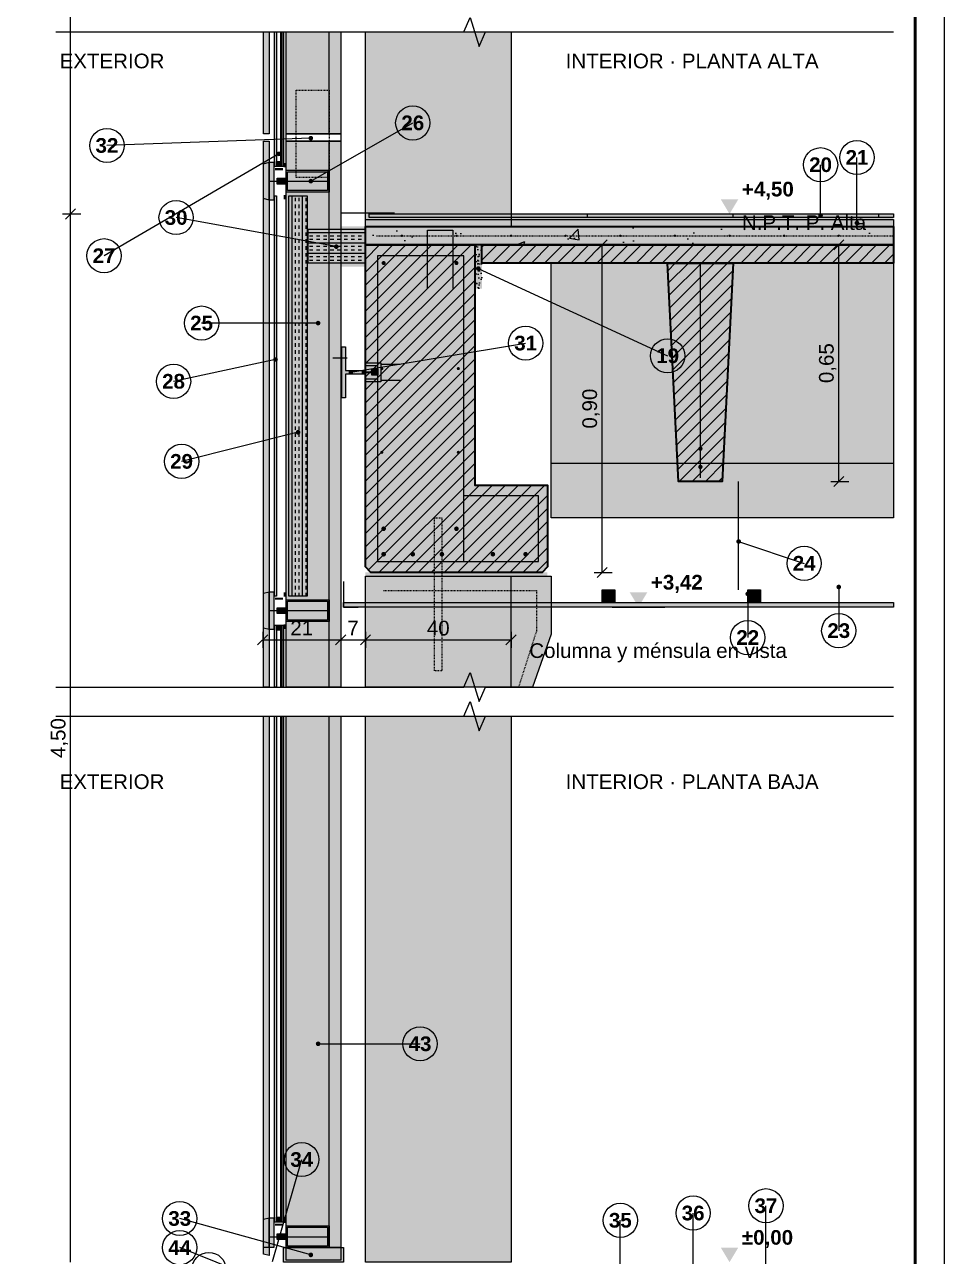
# Model space of a CAD drawing. Header units: millimetres. Extents: x 0 to 297, y 0 to 420.
# Drawn here: x 170.7 to 297, y 140.8 to 310 of the extents above; entities that cross this region are included whole.
import ezdxf
from ezdxf.enums import TextEntityAlignment as Align

# ---------------------------------------------------------------- set-up
doc = ezdxf.new("R2010")
doc.units = ezdxf.units.MM
doc.linetypes.add('DASHED', pattern=[1.524, 1.27, -0.254])
for name, color, linetype in [('0-MARCO-A3', 7, 'Continuous'), ('1-CORTE-ARMADURAS', 14, 'Continuous'), ('1-CORTE-CONTORNOS', 7, 'Continuous'), ('1-CORTE-OCULTO', 8, 'Continuous'), ('1-CORTE-RAYADOS', 8, 'Continuous'), ('1-CORTE-RELLENOS', 9, 'Continuous'), ('1-CORTE-VISTA', 8, 'Continuous'), ('3-COTAS-NIVELES', 7, 'Continuous'), ('3-TEXTOS', 7, 'Continuous')]:
    doc.layers.add(name, color=color, linetype=linetype)
doc.styles.add('ARIAL', font='arial.ttf')
doc.styles.add('ARIAL-NEGRITA', font='arialbd.ttf')
pattern_1 = [(45, (166, 0), (-0.8980256, 0.8980256), [])]

msp = doc.modelspace()

# ---------------------------------------------------------------- hatches: boundary and pattern name
at = {"layer": '1-CORTE-ARMADURAS', "true_color": 0x7a1f1f}
h = msp.add_hatch(color=256, dxfattribs=at)
h.dxf.hatch_style = 1
edge = h.paths.add_edge_path()
edge.add_arc((222.5, 281), 0.17, 0, 360)
h = msp.add_hatch(color=256, dxfattribs=at)
h.dxf.hatch_style = 1
edge = h.paths.add_edge_path()
edge.add_arc((230, 281), 0.17, 0, 360)
h = msp.add_hatch(color=256, dxfattribs=at)
h.dxf.hatch_style = 1
edge = h.paths.add_edge_path()
edge.add_arc((237.5, 281), 0.17, 0, 360)
h = msp.add_hatch(color=256, dxfattribs=at)
h.dxf.hatch_style = 1
edge = h.paths.add_edge_path()
edge.add_arc((245, 281), 0.17, 0, 360)
h = msp.add_hatch(color=256, dxfattribs=at)
h.dxf.hatch_style = 1
edge = h.paths.add_edge_path()
edge.add_arc((252.5, 281), 0.17, 0, 360)
h = msp.add_hatch(color=256, dxfattribs=at)
h.dxf.hatch_style = 1
edge = h.paths.add_edge_path()
edge.add_arc((260, 281), 0.17, 0, 360)
h = msp.add_hatch(color=256, dxfattribs=at)
h.dxf.hatch_style = 1
edge = h.paths.add_edge_path()
edge.add_arc((267.5, 281), 0.17, 0, 360)
h = msp.add_hatch(color=256, dxfattribs=at)
h.dxf.hatch_style = 1
edge = h.paths.add_edge_path()
edge.add_arc((275, 281), 0.17, 0, 360)
h = msp.add_hatch(color=256, dxfattribs=at)
h.dxf.hatch_style = 1
edge = h.paths.add_edge_path()
edge.add_arc((282.5, 281), 0.17, 0, 360)
h = msp.add_hatch(color=256, dxfattribs=at)
h.dxf.hatch_style = 1
edge = h.paths.add_edge_path()
edge.add_arc((220, 277.25), 0.28, 0, 360)
h = msp.add_hatch(color=256, dxfattribs=at)
h.dxf.hatch_style = 1
edge = h.paths.add_edge_path()
edge.add_arc((230, 277.25), 0.28, 0, 360)
h = msp.add_hatch(color=256, dxfattribs=at)
h.dxf.hatch_style = 1
edge = h.paths.add_edge_path()
edge.add_arc((219.75, 262.75), 0.22, 0, 360)
h = msp.add_hatch(color=256, dxfattribs=at)
h.dxf.hatch_style = 1
edge = h.paths.add_edge_path()
edge.add_arc((230.25, 262.75), 0.22, 0, 360)
h = msp.add_hatch(color=256, dxfattribs=at)
h.dxf.hatch_style = 1
edge = h.paths.add_edge_path()
edge.add_arc((219.75, 251.25), 0.22, 0, 360)
h = msp.add_hatch(color=256, dxfattribs=at)
h.dxf.hatch_style = 1
edge = h.paths.add_edge_path()
edge.add_arc((230.25, 251.25), 0.22, 0, 360)
at = {"layer": '1-CORTE-ARMADURAS', "true_color": 0x000000}
h = msp.add_hatch(color=256, dxfattribs=at)
h.dxf.hatch_style = 1
edge = h.paths.add_edge_path()
edge.add_arc((263.5, 251.75), 0.3, 0, 360)
h = msp.add_hatch(color=256, dxfattribs=at)
h.dxf.hatch_style = 1
edge = h.paths.add_edge_path()
edge.add_arc((263.5, 249.25), 0.3, 0, 360)
h = msp.add_hatch(color=256, dxfattribs=at)
h.dxf.hatch_style = 1
edge = h.paths.add_edge_path()
edge.add_arc((220, 240.75), 0.32, 0, 360)
h = msp.add_hatch(color=256, dxfattribs=at)
h.dxf.hatch_style = 1
edge = h.paths.add_edge_path()
edge.add_arc((230, 240.75), 0.32, 0, 360)
h = msp.add_hatch(color=256, dxfattribs=at)
h.dxf.hatch_style = 1
edge = h.paths.add_edge_path()
edge.add_arc((220, 237.25), 0.32, 0, 360)
h = msp.add_hatch(color=256, dxfattribs=at)
h.dxf.hatch_style = 1
edge = h.paths.add_edge_path()
edge.add_arc((224, 237.25), 0.32, 0, 360)
h = msp.add_hatch(color=256, dxfattribs=at)
h.dxf.hatch_style = 1
edge = h.paths.add_edge_path()
edge.add_arc((228, 237.25), 0.32, 0, 360)
h = msp.add_hatch(color=256, dxfattribs=at)
h.dxf.hatch_style = 1
edge = h.paths.add_edge_path()
edge.add_arc((235, 237.25), 0.32, 0, 360)
h = msp.add_hatch(color=256, dxfattribs=at)
h.dxf.hatch_style = 1
edge = h.paths.add_edge_path()
edge.add_arc((239.5, 237.25), 0.32, 0, 360)
at = {"layer": '1-CORTE-RAYADOS'}
h = msp.add_hatch(dxfattribs=at)
h.set_pattern_fill('INSUL', color=8, scale=0.15, angle=90)
h.set_pattern_definition([(90, (166, 0), (-1.42875, 0), []), (90, (165.5238, 0), (-1.42875, 0), [0.47625, -0.47625]), (90, (165.0475, 0), (-1.42875, 0), [0.47625, -0.47625])])
h.paths.add_polyline_path([(207, 286.5), (209.5, 286.5), (209.5, 231.5), (207, 231.5)])
h = msp.add_hatch(dxfattribs=at)
h.set_pattern_fill('AR-SAND', color=8, scale=0.03)
h.set_pattern_definition([(37.5, (166, 0), (-0.048001, 1.4682397), [0, -1.15824, 0, -1.2954, 0, -1.23825]), (7.5, (166, 0), (1.34857, 2.150475), [0, -0.62484, 0, -1.04394, 0, -0.40005]), (-32.5, (165.0627, 0), (2.372977, 0.0043116), [0, -0.381, 0, -1.3716, 0, -1.7907]), (-42.5, (165.0627, 0), (2.29067, 0.668788), [0, -0.1905, 0, -0.89916, 0, -1.0287])])
h.paths.add_polyline_path([(217.5, 283.25), (290, 283.25), (290, 282.25), (217.5, 282.25)])
h = msp.add_hatch(dxfattribs=at)
h.set_pattern_fill('INSUL', color=8, scale=0.15)
h.set_pattern_definition([(0, (166, 0), (0, 1.42875), []), (0, (166, 0.4763), (0, 1.42875), [0.47625, -0.47625]), (0, (166, 0.9525), (0, 1.42875), [0.47625, -0.47625])])
h.paths.add_polyline_path([(209.65, 281.9), (217.5, 281.9), (217.5, 277.25), (209.65, 277.25)])
h = msp.add_hatch(dxfattribs=at)
h.set_pattern_fill('AR-CONC', color=8, scale=0.06)
h.set_pattern_definition([(50, (166, 0), (10.93108, -0.95635), [1.143, -12.573]), (355, (166, 0), (-2.1146, 11.4634), [0.9144, -10.05844]), (100.4514, (166.911, -0.08), (8.81647, 10.50707), [0.9714, -10.6854]), (46.184, (166, 3.048), (16.26474, -2.52254), [1.7145, -18.8595]), (96.6356, (167.355, 2.838), (14.24425, 14.8456), [1.4571, -16.0281]), (351.184, (166, 3.048), (14.24425, 14.8456), [1.3716, -15.0876]), (21, (167.524, 2.286), (9.09686, -6.1359), [1.143, -12.573]), (326, (167.524, 2.286), (3.70812, 11.05128), [0.9144, -10.0584]), (71.4514, (168.282, 1.775), (12.805, 4.91537), [0.9714, -10.6854]), (37.5, (166, 0), (0.185316, 5.0733), [0, -9.93648, 0, -10.2108, 0, -10.0965]), (7.5, (166, 0), (4.00918, 6.01083), [0, -5.82168, 0, -9.70788, 0, -3.8481]), (-32.5, (162.6015, 0), (8.135436, -0.343725), [0, -3.81, 0, -11.8872, 0, -15.7734]), (-42.5, (161.0775, 0), (8.88775, 1.52559), [0, -4.953, 0, -7.89432, 0, -11.2014])])
h.paths.add_polyline_path([(217.5, 282.25), (290, 282.25), (290, 279.75), (217.5, 279.75)])
h = msp.add_hatch(dxfattribs=at)
h.set_pattern_fill('ANSI31', color=8, scale=0.4)
h.set_pattern_definition(pattern_1)
h.paths.add_polyline_path([(217.5, 235.5), (217.5, 279.75), (232.5, 279.75), (232.5, 246.75), (242.5, 246.75), (242.5, 235.5), (241.75, 234.75), (218.25, 234.75)])
h = msp.add_hatch(dxfattribs=at)
h.set_pattern_fill('AR-SAND', color=8, scale=0.02)
h.set_pattern_definition([(37.5, (166, 0), (-0.0320006, 0.9788265), [0, -0.77216, 0, -0.8636, 0, -0.8255]), (7.5, (166, 0), (0.8990466, 1.43365), [0, -0.41656, 0, -0.69596, 0, -0.2667]), (-32.5, (165.3752, 0), (1.5819847, 0.0028744), [0, -0.254, 0, -0.9144, 0, -1.1938]), (-42.5, (165.3752, 0), (1.527113, 0.4458586), [0, -0.127, 0, -0.59944, 0, -0.6858])])
h.paths.add_polyline_path([(232.5, 279.75), (233.5, 279.75), (233.5, 273.75), (232.5, 273.75)])
h = msp.add_hatch(dxfattribs=at)
h.set_pattern_fill('ANSI31', color=8, scale=0.4)
h.set_pattern_definition(pattern_1)
h.paths.add_polyline_path([(233.5, 279.75), (290, 279.75), (290, 277.25), (233.5, 277.25)])
h = msp.add_hatch(dxfattribs=at)
h.set_pattern_fill('ANSI31', color=8, scale=0.4)
h.set_pattern_definition(pattern_1)
h.paths.add_polyline_path([(268, 277.25), (266.5, 247.25), (260.5, 247.25), (259, 277.25)])
at = {"layer": '1-CORTE-RELLENOS', "true_color": 0xe9ecee}
h = msp.add_hatch(color=256, dxfattribs=at)
h.dxf.hatch_style = 1
h.paths.add_polyline_path([(203.5, 309), (204.3, 309), (204.3, 295), (203.5, 295)])
at = {"layer": '1-CORTE-RELLENOS', "true_color": 0xbfe3f0}
h = msp.add_hatch(color=256, dxfattribs=at)
h.dxf.hatch_style = 1
h.paths.add_polyline_path([(205, 309), (205.3, 309), (205.3, 290.5), (205, 290.5)])
h = msp.add_hatch(color=256, dxfattribs=at)
h.dxf.hatch_style = 1
h.paths.add_polyline_path([(205.9, 309), (206.25, 309), (206.25, 290.5), (205.9, 290.5)])
at = {"layer": '1-CORTE-RELLENOS', "true_color": 0xe3e7ea}
h = msp.add_hatch(color=256, dxfattribs=at)
h.dxf.hatch_style = 1
h.paths.add_polyline_path([(206.6, 309), (214.1, 309), (214.1, 295), (206.6, 295)])
at = {"layer": '1-CORTE-RELLENOS', "true_color": 0xeceeef}
h = msp.add_hatch(color=256, dxfattribs=at)
h.dxf.hatch_style = 1
h.paths.add_polyline_path([(217.5, 309), (237.5, 309), (237.5, 282.25), (217.5, 282.25)])
at = {"layer": '1-CORTE-RELLENOS', "true_color": 0xe9ecee}
h = msp.add_hatch(color=256, dxfattribs=at)
h.dxf.hatch_style = 1
h.paths.add_polyline_path([(203.5, 294), (204.3, 294), (204.3, 219), (203.5, 219)])
at = {"layer": '1-CORTE-RELLENOS', "true_color": 0xe3e7ea}
h = msp.add_hatch(color=256, dxfattribs=at)
h.dxf.hatch_style = 1
h.paths.add_polyline_path([(206.6, 294), (214.1, 294), (214.1, 219), (206.6, 219)])
at = {"layer": '1-CORTE-RELLENOS', "true_color": 0xb9c0c6}
h = msp.add_hatch(color=256, dxfattribs=at)
h.dxf.hatch_style = 1
h.paths.add_polyline_path([(203.5, 290.9), (204.3, 291.1), (204.3, 285.9), (203.5, 286.1)])
at = {"layer": '1-CORTE-RELLENOS', "true_color": 0x9aa3ab}
h = msp.add_hatch(color=256, dxfattribs=at)
h.dxf.hatch_style = 1
h.paths.add_polyline_path([(204.3, 291.1), (204.9, 291.1), (204.9, 285.9), (204.3, 285.9)])
h = msp.add_hatch(color=256, dxfattribs=at)
h.dxf.hatch_style = 1
h.paths.add_polyline_path([(205.3, 291.2), (205.9, 291.2), (205.9, 290.5), (205.3, 290.5)])
at = {"layer": '1-CORTE-RELLENOS', "true_color": 0x111111}
h = msp.add_hatch(color=256, dxfattribs=at)
h.dxf.hatch_style = 1
h.paths.add_polyline_path([(204.9, 291), (205, 291), (205, 290.4), (204.9, 290.4)])
at = {"layer": '1-CORTE-RELLENOS', "true_color": 0x333333}
h = msp.add_hatch(color=256, dxfattribs=at)
h.dxf.hatch_style = 1
h.paths.add_polyline_path([(205.1, 290.3), (206.2, 290.3), (206.2, 290), (205.1, 290)])
at = {"layer": '1-CORTE-RELLENOS', "true_color": 0x111111}
h = msp.add_hatch(color=256, dxfattribs=at)
h.dxf.hatch_style = 1
h.paths.add_polyline_path([(205.3, 290.7), (205.9, 290.7), (205.9, 290.5), (205.3, 290.5)])
h = msp.add_hatch(color=256, dxfattribs=at)
h.dxf.hatch_style = 1
h.paths.add_polyline_path([(206.25, 291), (206.5, 291), (206.5, 290.4), (206.25, 290.4)])
at = {"layer": '1-CORTE-RELLENOS', "true_color": 0x9aa3ab}
h = msp.add_hatch(color=256, dxfattribs=at)
h.dxf.hatch_style = 1
h.paths.add_polyline_path([(206.6, 290), (212.5, 290), (212.5, 287), (206.6, 287)])
h = msp.add_hatch(color=256, dxfattribs=at)
h.dxf.hatch_style = 1
h.paths.add_polyline_path([(205.4, 288.9), (206.6, 288.9), (206.6, 288.1), (205.4, 288.1)])
at = {"layer": '1-CORTE-RELLENOS', "true_color": 0x111111}
h = msp.add_hatch(color=256, dxfattribs=at)
h.dxf.hatch_style = 1
h.paths.add_polyline_path([(204.9, 286.6), (205, 286.6), (205, 286), (204.9, 286)])
at = {"layer": '1-CORTE-RELLENOS', "true_color": 0x6f8796}
h = msp.add_hatch(color=256, dxfattribs=at)
h.dxf.hatch_style = 1
h.paths.add_polyline_path([(205, 286.5), (205.3, 286.5), (205.3, 231.5), (205, 231.5)])
at = {"layer": '1-CORTE-RELLENOS', "true_color": 0x111111}
h = msp.add_hatch(color=256, dxfattribs=at)
h.dxf.hatch_style = 1
h.paths.add_polyline_path([(206.25, 286.6), (206.5, 286.6), (206.5, 286), (206.25, 286)])
at = {"layer": '1-CORTE-RELLENOS', "true_color": 0xfbe2a8}
h = msp.add_hatch(color=256, dxfattribs=at)
h.dxf.hatch_style = 1
h.paths.add_polyline_path([(207, 286.5), (209.5, 286.5), (209.5, 231.5), (207, 231.5)])
at = {"layer": '1-CORTE-RELLENOS', "true_color": 0x3b3b3b}
h = msp.add_hatch(color=256, dxfattribs=at)
h.dxf.hatch_style = 1
h.paths.add_polyline_path([(209.5, 286.5), (209.65, 286.5), (209.65, 231.5), (209.5, 231.5)])
at = {"layer": '1-CORTE-RELLENOS', "true_color": 0xe9e9e9}
h = msp.add_hatch(color=256, dxfattribs=at)
h.dxf.hatch_style = 1
h.paths.add_polyline_path([(217.5, 283.25), (290, 283.25), (290, 282.25), (217.5, 282.25)])
at = {"layer": '1-CORTE-RELLENOS', "true_color": 0xcdbb9c}
h = msp.add_hatch(color=256, dxfattribs=at)
h.dxf.hatch_style = 1
h.paths.add_polyline_path([(218, 284), (290, 284), (290, 283.5), (218, 283.5)])
at = {"layer": '1-CORTE-RELLENOS', "true_color": 0x8d8d8d}
h = msp.add_hatch(color=256, dxfattribs=at)
h.dxf.hatch_style = 1
h.paths.add_polyline_path([(218, 283.5), (290, 283.5), (290, 283.25), (218, 283.25)])
at = {"layer": '1-CORTE-RELLENOS', "true_color": 0xc0392b}
h = msp.add_hatch(color=256, dxfattribs=at)
h.dxf.hatch_style = 1
h.paths.add_polyline_path([(209.65, 282.3), (217.5, 282.3), (217.5, 281.9), (209.65, 281.9)])
at = {"layer": '1-CORTE-RELLENOS', "true_color": 0xfbe2a8}
h = msp.add_hatch(color=256, dxfattribs=at)
h.dxf.hatch_style = 1
h.paths.add_polyline_path([(209.65, 281.9), (217.5, 281.9), (217.5, 277.25), (209.65, 277.25)])
at = {"layer": '1-CORTE-RELLENOS', "true_color": 0xdedad2}
h = msp.add_hatch(color=256, dxfattribs=at)
h.dxf.hatch_style = 1
h.paths.add_polyline_path([(217.5, 282.25), (290, 282.25), (290, 279.75), (217.5, 279.75)])
at = {"layer": '1-CORTE-RELLENOS', "true_color": 0xd3d6d9}
h = msp.add_hatch(color=256, dxfattribs=at)
h.dxf.hatch_style = 1
h.paths.add_polyline_path([(217.5, 235.5), (217.5, 279.75), (232.5, 279.75), (232.5, 246.75), (242.5, 246.75), (242.5, 235.5), (241.75, 234.75), (218.25, 234.75)])
at = {"layer": '1-CORTE-RELLENOS', "true_color": 0xbdbdbd}
h = msp.add_hatch(color=256, dxfattribs=at)
h.dxf.hatch_style = 1
h.paths.add_polyline_path([(232.5, 279.75), (233.5, 279.75), (233.5, 273.75), (232.5, 273.75)])
at = {"layer": '1-CORTE-RELLENOS', "true_color": 0xd3d6d9}
h = msp.add_hatch(color=256, dxfattribs=at)
h.dxf.hatch_style = 1
h.paths.add_polyline_path([(233.5, 279.75), (290, 279.75), (290, 277.25), (233.5, 277.25)])
at = {"layer": '1-CORTE-RELLENOS', "true_color": 0x3b3b3b}
h = msp.add_hatch(color=256, dxfattribs=at)
h.dxf.hatch_style = 1
h.paths.add_polyline_path([(209.65, 277.25), (217.5, 277.25), (217.5, 276.75), (209.65, 276.75)])
at = {"layer": '1-CORTE-RELLENOS', "true_color": 0xe9ebed}
h = msp.add_hatch(color=256, dxfattribs=at)
h.dxf.hatch_style = 1
h.paths.add_polyline_path([(243, 277.25), (290, 277.25), (290, 242.25), (243, 242.25)])
at = {"layer": '1-CORTE-RELLENOS', "true_color": 0xd3d6d9}
h = msp.add_hatch(color=256, dxfattribs=at)
h.dxf.hatch_style = 1
h.paths.add_polyline_path([(268, 277.25), (266.5, 247.25), (260.5, 247.25), (259, 277.25)])
at = {"layer": '1-CORTE-RELLENOS', "true_color": 0x3b3b3b}
h = msp.add_hatch(color=256, dxfattribs=at)
h.dxf.hatch_style = 1
h.paths.add_polyline_path([(214.25, 265.75), (214.75, 265.75), (214.75, 262.5), (217.5, 262.5), (217.5, 262), (214.75, 262), (214.75, 258.75), (214.25, 258.75)])
h = msp.add_hatch(color=256, dxfattribs=at)
h.dxf.hatch_style = 1
h.paths.add_polyline_path([(217.5, 261.35), (219.2, 261.35), (219.2, 263.15), (217.5, 263.15), (217.5, 263.55), (219.6, 263.55), (219.6, 260.95), (217.5, 260.95)])
at = {"layer": '1-CORTE-RELLENOS', "true_color": 0x555555}
h = msp.add_hatch(color=256, dxfattribs=at)
h.dxf.hatch_style = 1
h.paths.add_polyline_path([(218.4, 262.65), (219.2, 262.65), (219.2, 261.85), (218.4, 261.85)])
at = {"layer": '1-CORTE-RELLENOS', "true_color": 0x111111}
h = msp.add_hatch(color=256, dxfattribs=at)
h.dxf.hatch_style = 1
h.paths.add_polyline_path([(217.5, 234.75), (242.5, 234.75), (242.5, 234.25), (217.5, 234.25)])
at = {"layer": '1-CORTE-RELLENOS', "true_color": 0xe3e6e8}
h = msp.add_hatch(color=256, dxfattribs=at)
h.dxf.hatch_style = 1
h.paths.add_polyline_path([(243, 234.25), (243, 226.25), (240.43, 219), (217.5, 219), (217.5, 234.25)])
at = {"layer": '1-CORTE-RELLENOS', "true_color": 0xb9c0c6}
h = msp.add_hatch(color=256, dxfattribs=at)
h.dxf.hatch_style = 1
h.paths.add_polyline_path([(203.5, 231.9), (204.3, 232.1), (204.3, 226.9), (203.5, 227.1)])
at = {"layer": '1-CORTE-RELLENOS', "true_color": 0x9aa3ab}
h = msp.add_hatch(color=256, dxfattribs=at)
h.dxf.hatch_style = 1
h.paths.add_polyline_path([(204.3, 232.1), (204.9, 232.1), (204.9, 226.9), (204.3, 226.9)])
at = {"layer": '1-CORTE-RELLENOS', "true_color": 0x111111}
h = msp.add_hatch(color=256, dxfattribs=at)
h.dxf.hatch_style = 1
h.paths.add_polyline_path([(204.9, 232), (205, 232), (205, 231.4), (204.9, 231.4)])
h = msp.add_hatch(color=256, dxfattribs=at)
h.dxf.hatch_style = 1
h.paths.add_polyline_path([(206.25, 232), (206.5, 232), (206.5, 231.4), (206.25, 231.4)])
at = {"layer": '1-CORTE-RELLENOS', "true_color": 0x9aa3ab}
h = msp.add_hatch(color=256, dxfattribs=at)
h.dxf.hatch_style = 1
h.paths.add_polyline_path([(250, 232.35), (251.75, 232.35), (251.75, 230.62), (250, 230.62)])
h = msp.add_hatch(color=256, dxfattribs=at)
h.dxf.hatch_style = 1
h.paths.add_polyline_path([(270, 232.35), (271.75, 232.35), (271.75, 230.62), (270, 230.62)])
at = {"layer": '1-CORTE-RELLENOS', "true_color": 0x333333}
h = msp.add_hatch(color=256, dxfattribs=at)
h.dxf.hatch_style = 1
h.paths.add_polyline_path([(205.1, 231.3), (206.2, 231.3), (206.2, 231), (205.1, 231)])
at = {"layer": '1-CORTE-RELLENOS', "true_color": 0x9aa3ab}
h = msp.add_hatch(color=256, dxfattribs=at)
h.dxf.hatch_style = 1
h.paths.add_polyline_path([(206.6, 231), (212.5, 231), (212.5, 228), (206.6, 228)])
at = {"layer": '1-CORTE-RELLENOS', "true_color": 0xf2f2f2}
h = msp.add_hatch(color=256, dxfattribs=at)
h.dxf.hatch_style = 1
h.paths.add_polyline_path([(214.5, 230.62), (290, 230.62), (290, 230), (214.5, 230)])
at = {"layer": '1-CORTE-RELLENOS', "true_color": 0x9aa3ab}
h = msp.add_hatch(color=256, dxfattribs=at)
h.dxf.hatch_style = 1
h.paths.add_polyline_path([(205.4, 229.9), (206.6, 229.9), (206.6, 229.1), (205.4, 229.1)])
at = {"layer": '1-CORTE-RELLENOS', "true_color": 0x111111}
h = msp.add_hatch(color=256, dxfattribs=at)
h.dxf.hatch_style = 1
h.paths.add_polyline_path([(204.9, 227.6), (205, 227.6), (205, 227), (204.9, 227)])
at = {"layer": '1-CORTE-RELLENOS', "true_color": 0xbfe3f0}
h = msp.add_hatch(color=256, dxfattribs=at)
h.dxf.hatch_style = 1
h.paths.add_polyline_path([(205, 227.5), (205.3, 227.5), (205.3, 219), (205, 219)])
at = {"layer": '1-CORTE-RELLENOS', "true_color": 0x9aa3ab}
h = msp.add_hatch(color=256, dxfattribs=at)
h.dxf.hatch_style = 1
h.paths.add_polyline_path([(205.3, 227.5), (205.9, 227.5), (205.9, 226.8), (205.3, 226.8)])
at = {"layer": '1-CORTE-RELLENOS', "true_color": 0x111111}
h = msp.add_hatch(color=256, dxfattribs=at)
h.dxf.hatch_style = 1
h.paths.add_polyline_path([(205.3, 227.5), (205.9, 227.5), (205.9, 227.3), (205.3, 227.3)])
at = {"layer": '1-CORTE-RELLENOS', "true_color": 0xbfe3f0}
h = msp.add_hatch(color=256, dxfattribs=at)
h.dxf.hatch_style = 1
h.paths.add_polyline_path([(205.9, 227.5), (206.25, 227.5), (206.25, 219), (205.9, 219)])
at = {"layer": '1-CORTE-RELLENOS', "true_color": 0x111111}
h = msp.add_hatch(color=256, dxfattribs=at)
h.dxf.hatch_style = 1
h.paths.add_polyline_path([(206.25, 227.6), (206.5, 227.6), (206.5, 227), (206.25, 227)])
at = {"layer": '1-CORTE-RELLENOS', "true_color": 0xe9ecee}
h = msp.add_hatch(color=256, dxfattribs=at)
h.dxf.hatch_style = 1
h.paths.add_polyline_path([(203.5, 215), (204.3, 215), (204.3, 142), (203.5, 142)])
at = {"layer": '1-CORTE-RELLENOS', "true_color": 0xbfe3f0}
h = msp.add_hatch(color=256, dxfattribs=at)
h.dxf.hatch_style = 1
h.paths.add_polyline_path([(205, 215), (205.3, 215), (205.3, 145.5), (205, 145.5)])
h = msp.add_hatch(color=256, dxfattribs=at)
h.dxf.hatch_style = 1
h.paths.add_polyline_path([(205.9, 215), (206.25, 215), (206.25, 145.5), (205.9, 145.5)])
at = {"layer": '1-CORTE-RELLENOS', "true_color": 0xe3e7ea}
h = msp.add_hatch(color=256, dxfattribs=at)
h.dxf.hatch_style = 1
h.paths.add_polyline_path([(206.6, 215), (214.1, 215), (214.1, 142), (206.6, 142)])
at = {"layer": '1-CORTE-RELLENOS', "true_color": 0xeceeef}
h = msp.add_hatch(color=256, dxfattribs=at)
h.dxf.hatch_style = 1
h.paths.add_polyline_path([(217.5, 215), (237.5, 215), (237.5, 140), (217.5, 140)])
at = {"layer": '1-CORTE-RELLENOS', "true_color": 0xb9c0c6}
h = msp.add_hatch(color=256, dxfattribs=at)
h.dxf.hatch_style = 1
h.paths.add_polyline_path([(203.5, 145.9), (204.3, 146.1), (204.3, 140.9), (203.5, 141.1)])
at = {"layer": '1-CORTE-RELLENOS', "true_color": 0x9aa3ab}
h = msp.add_hatch(color=256, dxfattribs=at)
h.dxf.hatch_style = 1
h.paths.add_polyline_path([(204.3, 146.1), (204.9, 146.1), (204.9, 142), (204.3, 142)])
at = {"layer": '1-CORTE-RELLENOS', "true_color": 0x111111}
h = msp.add_hatch(color=256, dxfattribs=at)
h.dxf.hatch_style = 1
h.paths.add_polyline_path([(204.9, 146), (205, 146), (205, 145.4), (204.9, 145.4)])
at = {"layer": '1-CORTE-RELLENOS', "true_color": 0x9aa3ab}
h = msp.add_hatch(color=256, dxfattribs=at)
h.dxf.hatch_style = 1
h.paths.add_polyline_path([(205.3, 146.2), (205.9, 146.2), (205.9, 145.5), (205.3, 145.5)])
at = {"layer": '1-CORTE-RELLENOS', "true_color": 0x111111}
h = msp.add_hatch(color=256, dxfattribs=at)
h.dxf.hatch_style = 1
h.paths.add_polyline_path([(205.3, 145.7), (205.9, 145.7), (205.9, 145.5), (205.3, 145.5)])
h = msp.add_hatch(color=256, dxfattribs=at)
h.dxf.hatch_style = 1
h.paths.add_polyline_path([(206.25, 146), (206.5, 146), (206.5, 145.4), (206.25, 145.4)])
at = {"layer": '1-CORTE-RELLENOS', "true_color": 0x333333}
h = msp.add_hatch(color=256, dxfattribs=at)
h.dxf.hatch_style = 1
h.paths.add_polyline_path([(205.1, 145.3), (206.2, 145.3), (206.2, 145), (205.1, 145)])
at = {"layer": '1-CORTE-RELLENOS', "true_color": 0x9aa3ab}
h = msp.add_hatch(color=256, dxfattribs=at)
h.dxf.hatch_style = 1
h.paths.add_polyline_path([(205.4, 143.9), (206.6, 143.9), (206.6, 143.1), (205.4, 143.1)])
h = msp.add_hatch(color=256, dxfattribs=at)
h.dxf.hatch_style = 1
h.paths.add_polyline_path([(206.6, 145), (212.5, 145), (212.5, 142), (206.6, 142)])
h = msp.add_hatch(color=256, dxfattribs=at)
h.dxf.hatch_style = 1
h.paths.add_polyline_path([(206.25, 142), (214.5, 142), (214.5, 140), (206.25, 140)])
at = {"layer": '3-COTAS-NIVELES'}
h = msp.add_hatch(color=7, dxfattribs=at)
h.dxf.hatch_style = 1
h.paths.add_polyline_path([(267.5, 284), (266.3, 286), (268.7, 286)])
h = msp.add_hatch(color=7, dxfattribs=at)
h.dxf.hatch_style = 1
h.paths.add_polyline_path([(255, 230), (253.8, 232), (256.2, 232)])
h = msp.add_hatch(color=7, dxfattribs=at)
h.dxf.hatch_style = 1
h.paths.add_polyline_path([(267.5, 140), (266.3, 142), (268.7, 142)])
at = {"layer": '3-TEXTOS', "true_color": 0x000000}
h = msp.add_hatch(color=256, dxfattribs=at)
h.dxf.hatch_style = 1
edge = h.paths.add_edge_path()
edge.add_arc((210, 294.4), 0.32, 0, 360)
h = msp.add_hatch(color=256, dxfattribs=at)
h.dxf.hatch_style = 1
edge = h.paths.add_edge_path()
edge.add_arc((205.6, 292.25), 0.32, 0, 360)
h = msp.add_hatch(color=256, dxfattribs=at)
h.dxf.hatch_style = 1
edge = h.paths.add_edge_path()
edge.add_arc((210, 288.5), 0.32, 0, 360)
h = msp.add_hatch(color=256, dxfattribs=at)
h.dxf.hatch_style = 1
edge = h.paths.add_edge_path()
edge.add_arc((280, 283.75), 0.32, 0, 360)
h = msp.add_hatch(color=256, dxfattribs=at)
h.dxf.hatch_style = 1
edge = h.paths.add_edge_path()
edge.add_arc((285, 282.75), 0.32, 0, 360)
h = msp.add_hatch(color=256, dxfattribs=at)
h.dxf.hatch_style = 1
edge = h.paths.add_edge_path()
edge.add_arc((213.5, 279.5), 0.32, 0, 360)
h = msp.add_hatch(color=256, dxfattribs=at)
h.dxf.hatch_style = 1
edge = h.paths.add_edge_path()
edge.add_arc((233, 276.5), 0.32, 0, 360)
h = msp.add_hatch(color=256, dxfattribs=at)
h.dxf.hatch_style = 1
edge = h.paths.add_edge_path()
edge.add_arc((211, 269), 0.32, 0, 360)
h = msp.add_hatch(color=256, dxfattribs=at)
h.dxf.hatch_style = 1
edge = h.paths.add_edge_path()
edge.add_arc((205.15, 264), 0.32, 0, 360)
h = msp.add_hatch(color=256, dxfattribs=at)
h.dxf.hatch_style = 1
edge = h.paths.add_edge_path()
edge.add_arc((215.5, 262.25), 0.32, 0, 360)
h = msp.add_hatch(color=256, dxfattribs=at)
h.dxf.hatch_style = 1
edge = h.paths.add_edge_path()
edge.add_arc((208.25, 254), 0.32, 0, 360)
h = msp.add_hatch(color=256, dxfattribs=at)
h.dxf.hatch_style = 1
edge = h.paths.add_edge_path()
edge.add_arc((268.75, 239), 0.32, 0, 360)
h = msp.add_hatch(color=256, dxfattribs=at)
h.dxf.hatch_style = 1
edge = h.paths.add_edge_path()
edge.add_arc((270, 231.8), 0.32, 0, 360)
h = msp.add_hatch(color=256, dxfattribs=at)
h.dxf.hatch_style = 1
edge = h.paths.add_edge_path()
edge.add_arc((282.5, 232.75), 0.32, 0, 360)
h = msp.add_hatch(color=256, dxfattribs=at)
h.dxf.hatch_style = 1
edge = h.paths.add_edge_path()
edge.add_arc((211, 170), 0.32, 0, 360)
h = msp.add_hatch(color=256, dxfattribs=at)
h.dxf.hatch_style = 1
edge = h.paths.add_edge_path()
edge.add_arc((210, 141), 0.32, 0, 360)

# ---------------------------------------------------------------- linework, layer by layer
at = {"layer": '0-MARCO-A3', "lineweight": 13}
msp.add_lwpolyline([(0, 0), (297, 0), (297, 420), (0, 420)], close=True, dxfattribs=at)
at = {"layer": '0-MARCO-A3', "lineweight": 50}
msp.add_lwpolyline([(4, 416), (293, 416), (293, 4), (4, 4)], close=True, dxfattribs=at)
at = {"layer": '1-CORTE-ARMADURAS', "linetype": 'DASHED', "lineweight": 13, "ltscale": 0.08}
for points in [[(219, 281), (290, 281)], [(220, 232.25), (241, 232.25), (241, 226.75), (238.52, 219)]]:
    msp.add_lwpolyline(points, dxfattribs=at)
at = {"layer": '1-CORTE-ARMADURAS', "lineweight": 25}
msp.add_lwpolyline([(226, 273.75), (226, 281.75), (229.5, 281.75), (229.5, 273.75)], dxfattribs=at)
at = {"layer": '1-CORTE-ARMADURAS', "lineweight": 13}
for points in [[(219.15, 236.25), (231, 236.25), (231, 278.25), (219.15, 278.25), (219.15, 236.25)], [(231, 236.25), (241.25, 236.25), (241.25, 245.25), (231, 245.25)]]:
    msp.add_lwpolyline(points, dxfattribs=at)
at = {"layer": '1-CORTE-ARMADURAS', "lineweight": 9}
msp.add_lwpolyline([(263.5, 247.75), (263.5, 277.25)], dxfattribs=at)
at = {"layer": '1-CORTE-CONTORNOS', "lineweight": 9}
for points in [[(203.5, 309), (204.3, 309), (204.3, 295), (203.5, 295)], [(203.5, 294), (204.3, 294), (204.3, 219), (203.5, 219)], [(203.5, 290.9), (204.3, 291.1), (204.3, 285.9), (203.5, 286.1)], [(204.3, 291.1), (204.9, 291.1), (204.9, 285.9), (204.3, 285.9)], [(205.3, 291.2), (205.9, 291.2), (205.9, 290.5), (205.3, 290.5)], [(206.8, 289.8), (212.3, 289.8), (212.3, 287.2), (206.8, 287.2)], [(205.4, 288.9), (206.6, 288.9), (206.6, 288.1), (205.4, 288.1)], [(214.25, 265.75), (214.75, 265.75), (214.75, 262.5), (217.5, 262.5), (217.5, 262), (214.75, 262), (214.75, 258.75), (214.25, 258.75)], [(217.5, 261.35), (219.2, 261.35), (219.2, 263.15), (217.5, 263.15), (217.5, 263.55), (219.6, 263.55), (219.6, 260.95), (217.5, 260.95)], [(218.4, 262.65), (219.2, 262.65), (219.2, 261.85), (218.4, 261.85)], [(203.5, 231.9), (204.3, 232.1), (204.3, 226.9), (203.5, 227.1)], [(204.3, 232.1), (204.9, 232.1), (204.9, 226.9), (204.3, 226.9)], [(206.8, 230.8), (212.3, 230.8), (212.3, 228.2), (206.8, 228.2)], [(205.4, 229.9), (206.6, 229.9), (206.6, 229.1), (205.4, 229.1)], [(205.3, 227.5), (205.9, 227.5), (205.9, 226.8), (205.3, 226.8)], [(203.5, 215), (204.3, 215), (204.3, 142), (203.5, 142)], [(203.5, 145.9), (204.3, 146.1), (204.3, 140.9), (203.5, 141.1)], [(204.3, 146.1), (204.9, 146.1), (204.9, 142), (204.3, 142)], [(205.3, 146.2), (205.9, 146.2), (205.9, 145.5), (205.3, 145.5)], [(205.4, 143.9), (206.6, 143.9), (206.6, 143.1), (205.4, 143.1)], [(206.8, 144.8), (212.3, 144.8), (212.3, 142.2), (206.8, 142.2)], [(206.6, 142), (214.1, 142), (214.1, 140.3), (206.6, 140.3)]]:
    msp.add_lwpolyline(points, close=True, dxfattribs=at)
at = {"layer": '1-CORTE-CONTORNOS', "lineweight": 18}
for points in [[(205, 309), (205.3, 309), (205.3, 290.5), (205, 290.5)], [(205.9, 309), (206.25, 309), (206.25, 290.5), (205.9, 290.5)], [(206.6, 290), (212.5, 290), (212.5, 287), (206.6, 287)], [(205, 286.5), (205.3, 286.5), (205.3, 231.5), (205, 231.5)], [(207, 286.5), (209.5, 286.5), (209.5, 231.5), (207, 231.5)], [(217.5, 283.25), (290, 283.25), (290, 282.25), (217.5, 282.25)], [(218, 284), (290, 284), (290, 283.5), (218, 283.5)], [(209.65, 281.9), (217.5, 281.9), (217.5, 277.25), (209.65, 277.25)], [(243, 234.25), (243, 226.25), (240.43, 219), (217.5, 219), (217.5, 234.25)], [(206.6, 231), (212.5, 231), (212.5, 228), (206.6, 228)], [(214.5, 230.62), (290, 230.62), (290, 230), (214.5, 230)], [(205, 227.5), (205.3, 227.5), (205.3, 219), (205, 219)], [(205.9, 227.5), (206.25, 227.5), (206.25, 219), (205.9, 219)], [(205, 215), (205.3, 215), (205.3, 145.5), (205, 145.5)], [(205.9, 215), (206.25, 215), (206.25, 145.5), (205.9, 145.5)], [(206.6, 145), (212.5, 145), (212.5, 142), (206.6, 142)], [(206.25, 142), (214.5, 142), (214.5, 140), (206.25, 140)]]:
    msp.add_lwpolyline(points, close=True, dxfattribs=at)
at = {"layer": '1-CORTE-CONTORNOS', "lineweight": 9, "true_color": 0x333333}
for points in [[(206.07, 290.5), (206.07, 309)], [(206.07, 219), (206.07, 227.5)], [(206.07, 145.5), (206.07, 215)]]:
    msp.add_lwpolyline(points, dxfattribs=at)
at = {"layer": '1-CORTE-CONTORNOS', "lineweight": 9, "true_color": 0x666666}
for points in [[(212.5, 295), (212.5, 309)], [(212.5, 219), (212.5, 294)], [(237.5, 219), (237.5, 234.25)], [(212.5, 142), (212.5, 215)]]:
    msp.add_lwpolyline(points, dxfattribs=at)
at = {"layer": '1-CORTE-CONTORNOS', "lineweight": 13}
for points in [[(204.3, 288.5), (208.5, 288.5)], [(248, 283.5), (248, 284)], [(268, 283.5), (268, 284)], [(288, 283.5), (288, 284)], [(219.6, 263.35), (222.25, 263.35)], [(219.6, 261.15), (222.25, 261.15)], [(204.3, 229.5), (208.5, 229.5)], [(204.3, 143.5), (208.5, 143.5)]]:
    msp.add_lwpolyline(points, dxfattribs=at)
at = {"layer": '1-CORTE-CONTORNOS', "lineweight": 9}
for points in [[(206.8, 288.5), (212.3, 288.5)], [(206.8, 229.5), (212.3, 229.5)], [(206.8, 143.5), (212.3, 143.5)]]:
    msp.add_lwpolyline(points, dxfattribs=at)
at = {"layer": '1-CORTE-CONTORNOS', "lineweight": 25}
for points in [[(214.1, 284.15), (221.5, 284.15)], [(213, 264.25), (215, 264.25)]]:
    msp.add_lwpolyline(points, dxfattribs=at)
at = {"layer": '1-CORTE-CONTORNOS', "lineweight": 35}
for points in [[(217.5, 282.25), (290, 282.25), (290, 279.75), (217.5, 279.75)], [(217.5, 235.5), (217.5, 279.75), (232.5, 279.75), (232.5, 246.75), (242.5, 246.75), (242.5, 235.5), (241.75, 234.75), (218.25, 234.75)], [(233.5, 279.75), (290, 279.75), (290, 277.25), (233.5, 277.25)], [(268, 277.25), (266.5, 247.25), (260.5, 247.25), (259, 277.25)]]:
    msp.add_lwpolyline(points, close=True, dxfattribs=at)
msp.add_lwpolyline([(217, 262.25), (218.6, 262.25)], dxfattribs=at)
at = {"layer": '1-CORTE-CONTORNOS', "lineweight": 9, "true_color": 0x888888}
msp.add_lwpolyline([(243, 249.75), (290, 249.75)], dxfattribs=at)
at = {"layer": '1-CORTE-CONTORNOS', "lineweight": 13, "true_color": 0x555555}
msp.add_lwpolyline([(268.75, 232.35), (268.75, 247.25)], dxfattribs=at)
at = {"layer": '1-CORTE-CONTORNOS', "lineweight": 18}
msp.add_lwpolyline([(214.5, 233.5), (214.5, 230), (216.5, 230)], dxfattribs=at)
at = {"layer": '1-CORTE-OCULTO', "linetype": 'DASHED', "lineweight": 9, "ltscale": 0.08}
msp.add_lwpolyline([(208, 301), (212.5, 301), (212.5, 289), (208, 289)], close=True, dxfattribs=at)
at = {"layer": '1-CORTE-OCULTO', "linetype": 'DASHED', "lineweight": 13, "ltscale": 0.08}
msp.add_lwpolyline([(227, 242.25), (228, 242.25), (228, 221.25), (227, 221.25)], close=True, dxfattribs=at)
at = {"layer": '1-CORTE-VISTA', "lineweight": 13}
for points in [[(206.6, 309), (214.1, 309), (214.1, 295), (206.6, 295)], [(217.5, 309), (237.5, 309), (237.5, 282.25), (217.5, 282.25)], [(206.6, 294), (214.1, 294), (214.1, 219), (206.6, 219)], [(243, 277.25), (290, 277.25), (290, 242.25), (243, 242.25)], [(206.6, 215), (214.1, 215), (214.1, 142), (206.6, 142)], [(217.5, 215), (237.5, 215), (237.5, 140), (217.5, 140)]]:
    msp.add_lwpolyline(points, close=True, dxfattribs=at)
at = {"layer": '1-CORTE-VISTA', "lineweight": 9}
for points in [[(206.6, 295), (214.1, 295), (214.1, 294), (206.6, 294)], [(250, 232.35), (251.75, 232.35), (251.75, 230.62), (250, 230.62)], [(270, 232.35), (271.75, 232.35), (271.75, 230.62), (270, 230.62)]]:
    msp.add_lwpolyline(points, close=True, dxfattribs=at)
at = {"layer": '3-TEXTOS', "lineweight": 13}
for p, q in [((177, 284), (177, 378.75)), ((177, 140), (177, 284)), ((263.9, 284), (271.1, 284)), ((250, 234.75), (250, 279.75)), ((282.5, 247.25), (282.5, 279.75)), ((251.4, 230), (258.6, 230)), ((203.4, 225.5), (214.1, 225.5)), ((214.1, 225.5), (217.5, 225.5)), ((217.5, 225.5), (237.5, 225.5))]:
    msp.add_line(p, q, dxfattribs=at)
at = {"layer": '3-TEXTOS', "lineweight": 9}
for p, q in [((210, 288.5), (224, 296.5)), ((210, 294.4), (182, 293.4)), ((205.6, 292.25), (181.6, 278.25)), ((285, 282.75), (285, 291.75)), ((280, 283.75), (280, 290.75)), ((175.9, 284), (178.4, 284)), ((175.9, 284), (178.4, 284)), ((213.5, 279.5), (191.5, 283.5)), ((248.9, 279.75), (251.4, 279.75)), ((281.4, 279.75), (283.9, 279.75)), ((233, 276.5), (259, 264.5)), ((211, 269), (195, 269)), ((215.5, 262.25), (239.5, 266.25)), ((205.15, 264), (191.15, 261)), ((208.25, 254), (192.25, 250)), ((281.4, 247.25), (283.9, 247.25)), ((268.75, 239), (277.75, 236)), ((248.9, 234.75), (251.4, 234.75)), ((282.5, 232.75), (282.5, 226.75)), ((270, 231.8), (270, 225.8)), ((203.4, 226.6), (203.4, 224.4)), ((214.1, 226.6), (214.1, 224.4)), ((214.1, 226.6), (214.1, 224.4)), ((217.5, 226.6), (217.5, 224.4)), ((217.5, 226.6), (217.5, 224.4)), ((237.5, 226.6), (237.5, 224.4)), ((211, 170), (225, 170)), ((204.75, 140.1), (208.75, 154.1)), ((272.5, 137.75), (272.5, 147.75)), ((210, 141), (192, 146)), ((252.5, 139.75), (252.5, 145.75)), ((262.5, 138.75), (262.5, 146.75)), ((202, 138), (192, 142))]:
    msp.add_line(p, q, dxfattribs=at)
at = {"layer": '3-TEXTOS', "lineweight": 25}
for p, q in [((176.3, 283.3), (177.7, 284.7)), ((176.3, 283.3), (177.7, 284.7)), ((249.3, 279.05), (250.7, 280.45)), ((281.8, 279.05), (283.2, 280.45)), ((281.8, 246.55), (283.2, 247.95)), ((249.3, 234.05), (250.7, 235.45)), ((202.7, 224.8), (204.1, 226.2)), ((213.4, 224.8), (214.8, 226.2)), ((213.4, 224.8), (214.8, 226.2)), ((216.8, 224.8), (218.2, 226.2)), ((216.8, 224.8), (218.2, 226.2)), ((236.8, 224.8), (238.2, 226.2))]:
    msp.add_line(p, q, dxfattribs=at)
at = {"layer": '3-TEXTOS', "lineweight": 18}
for points in [[(175, 309), (231, 309), (231.9, 311), (233.1, 307), (234, 309), (290, 309)], [(175, 219), (231, 219), (231.9, 221), (233.1, 217), (234, 219), (290, 219)], [(175, 215), (231, 215), (231.9, 217), (233.1, 213), (234, 215), (290, 215)]]:
    msp.add_lwpolyline(points, dxfattribs=at)
at = {"layer": '3-TEXTOS', "true_color": 0x000000}
for centre in [(224, 296.5), (182, 293.4), (280, 290.75), (285, 291.75), (191.5, 283.5), (181.6, 278.25), (195, 269), (239.5, 266.25), (259, 264.5), (191.15, 261), (192.25, 250), (277.75, 236), (282.5, 226.75), (270, 225.8), (225, 170), (208.75, 154.1), (262.5, 146.75), (272.5, 147.75), (192, 146), (252.5, 145.75), (192, 142), (196, 139)]:
    msp.add_circle(centre, 2.35, dxfattribs=at)

# ---------------------------------------------------------------- texts
at = {"layer": '3-TEXTOS', "true_color": 0x555555, "style": 'ARIAL'}
for s, p in [('EXTERIOR', (175.5, 304)), ('INTERIOR · PLANTA ALTA', (245, 304)), ('EXTERIOR', (175.5, 205)), ('INTERIOR · PLANTA BAJA', (245, 205))]:
    msp.add_text(s, height=2.016, dxfattribs=at).set_placement(p)
at = {"layer": '3-TEXTOS'}
for s, height, style, p in [('26', 2.016, 'ARIAL-NEGRITA', (224, 295.5)), ('32', 2.016, 'ARIAL-NEGRITA', (182, 292.4)), ('21', 2.016, 'ARIAL-NEGRITA', (285, 290.75)), ('20', 2.016, 'ARIAL-NEGRITA', (280, 289.75)), ('30', 2.016, 'ARIAL-NEGRITA', (191.5, 282.5)), ('27', 2.016, 'ARIAL-NEGRITA', (181.6, 277.25)), ('25', 2.016, 'ARIAL-NEGRITA', (195, 268)), ('31', 2.016, 'ARIAL-NEGRITA', (239.5, 265.25)), ('19', 2.016, 'ARIAL-NEGRITA', (259, 263.5)), ('28', 2.016, 'ARIAL-NEGRITA', (191.15, 260)), ('29', 2.016, 'ARIAL-NEGRITA', (192.25, 249)), ('24', 2.016, 'ARIAL-NEGRITA', (277.75, 235)), ('21', 2.016, 'ARIAL', (208.75, 226.1)), ('7', 2.02, 'ARIAL', (215.8, 226.1)), ('40', 2.016, 'ARIAL', (227.5, 226.1)), ('22', 2.016, 'ARIAL-NEGRITA', (270, 224.8)), ('23', 2.016, 'ARIAL-NEGRITA', (282.5, 225.75)), ('43', 2.016, 'ARIAL-NEGRITA', (225, 169)), ('34', 2.016, 'ARIAL-NEGRITA', (208.75, 153.1)), ('36', 2.016, 'ARIAL-NEGRITA', (262.5, 145.75)), ('37', 2.016, 'ARIAL-NEGRITA', (272.5, 146.75)), ('33', 2.016, 'ARIAL-NEGRITA', (192, 145)), ('35', 2.016, 'ARIAL-NEGRITA', (252.5, 144.75)), ('44', 2.016, 'ARIAL-NEGRITA', (192, 141))]:
    msp.add_text(s, height=height, dxfattribs=dict(at, style=style)).set_placement(p, align=Align.CENTER)
for s, style, p in [('+4,50', 'ARIAL-NEGRITA', (269.2, 286.4)), ('N.P.T. P. Alta', 'ARIAL', (269.2, 281.8)), ('+3,42', 'ARIAL-NEGRITA', (256.7, 232.4)), ('±0,00', 'ARIAL-NEGRITA', (269.2, 142.4))]:
    msp.add_text(s, height=2.016, dxfattribs=dict(at, style=style)).set_placement(p)
at = {"layer": '3-TEXTOS', "style": 'ARIAL'}
for s, p in [('0,65', (281.8, 263.5)), ('0,90', (249.3, 257.25)), ('4,50', (176.3, 212))]:
    msp.add_text(s, height=2.016, rotation=90, dxfattribs=at).set_placement(p, align=Align.CENTER)
at = {"layer": '3-TEXTOS', "true_color": 0x333333, "style": 'ARIAL'}
msp.add_text('Columna y ménsula en vista', height=2.016, dxfattribs=at).set_placement((240, 223))

doc.saveas('drawing.dxf')
